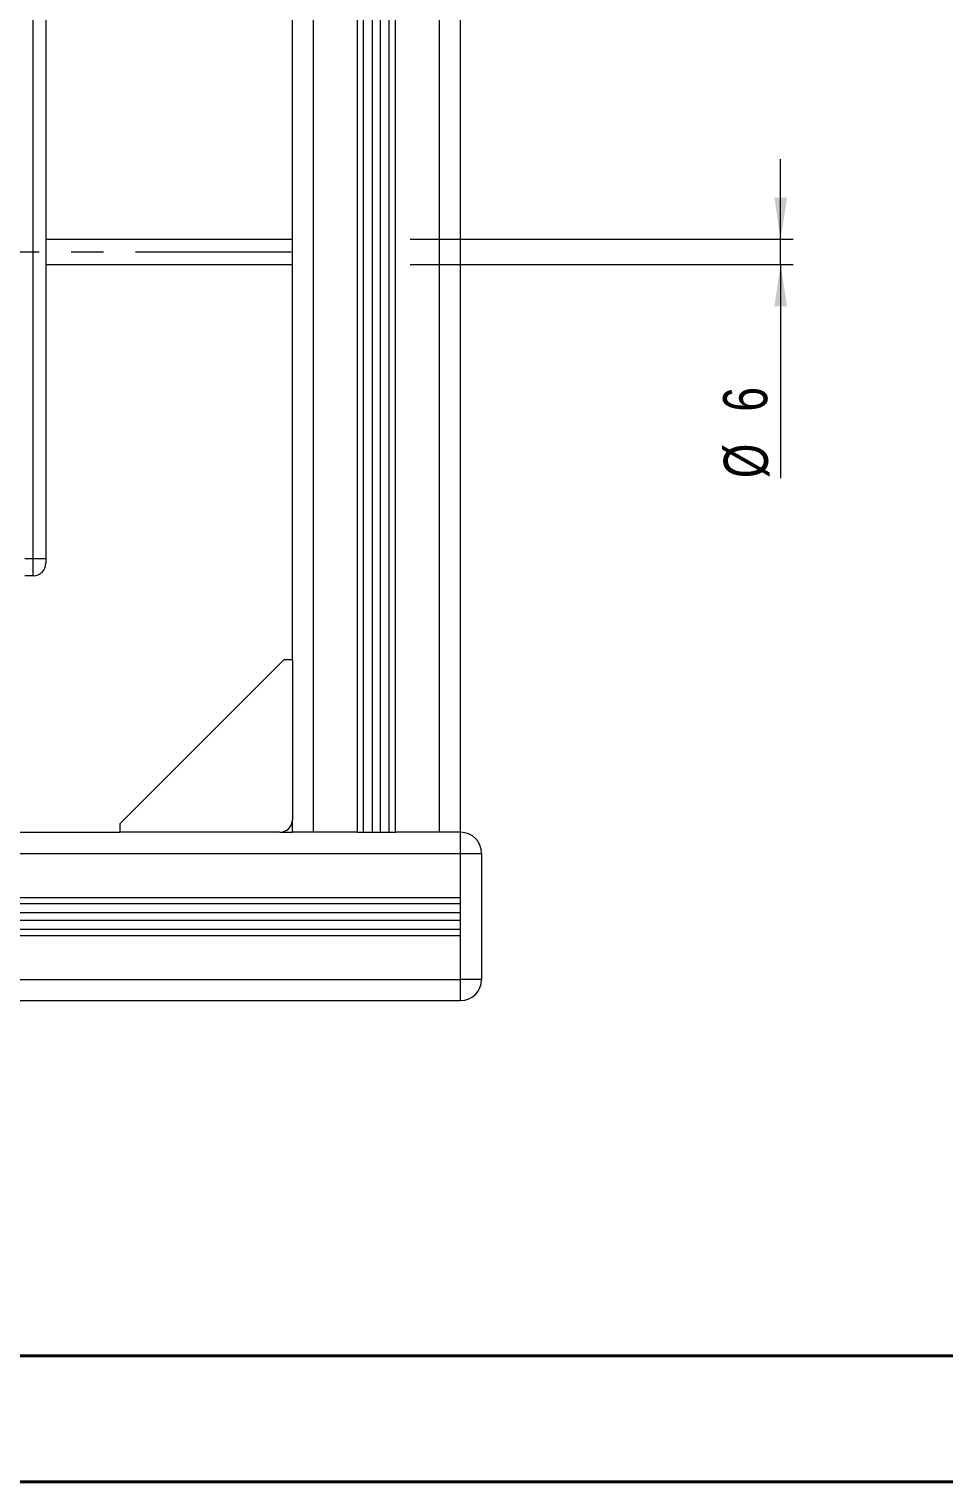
# Model space of a CAD drawing. Header units: millimetres. Extents: x 0 to 594, y 0 to 420.
# Drawn here: x 248.3 to 320.8, y 0.2 to 115.4 of the extents above; entities that cross this region are included whole.
import ezdxf

# ---------------------------------------------------------------- set-up
doc = ezdxf.new("R2010")
doc.units = ezdxf.units.MM
doc.linetypes.add('CENTERX2', pattern=[20.32, 12.7, -2.54, 2.54, -2.54])
doc.styles.add('SLDTEXTSTYLE0', font='TXT', dxfattribs={"width": 0.75})
doc.dimstyles.new('SLDDIMSTYLE0', dxfattribs={"dimtxt": 3.5, "dimasz": 3.302, "dimexe": 0, "dimexo": 0.0625, "dimgap": 0.875, "dimtad": 1, "dimlfac": 3, "dimrnd": 1e-09, "dimzin": 12, "dimdsep": 46, "dimtxsty": 'SLDTEXTSTYLE0', "dimsah": 1, "dimcen": 0.09, "dimadec": 0, "dimazin": 3, "dimtfac": 1, "dimtmove": 0, "dimatfit": 0, "dimfxl": 0, "dimfrac": 2, "dimtolj": 1, "dimtzin": 12, "dimarcsym": 0})

# ---------------------------------------------------------------- blocks, each defined once
blk = doc.blocks.new('*D19')
at = {"color": 7, "linetype": 'Continuous', "lineweight": 0}
for p, q in [((307.83, 98.71), (307.83, 105.06)), ((278.46, 98.71), (308.83, 98.71)), ((307.83, 96.71), (307.83, 98.71)), ((278.46, 96.71), (308.83, 96.71)), ((307.83, 96.71), (307.83, 79.78))]:
    blk.add_line(p, q, dxfattribs=at)
for points in [[(307.83, 98.71), (308.34, 102.01), (307.33, 102.01)], [(307.83, 96.71), (307.33, 93.4), (308.34, 93.4)]]:
    blk.add_solid(points, dxfattribs=at)
at = {"color": 7, "linetype": 'Continuous', "lineweight": 0, "char_height": 3.5, "attachment_point": 1, "rotation": 90, "style": 'SLDTEXTSTYLE0'}
for s, insert in [('6', (303.27, 85.05, -40.61)), ('%%c', (303.32, 79.78, -40.61))]:
    blk.add_mtext(s, dxfattribs=dict(at, insert=insert))

msp = doc.modelspace()

# ---------------------------------------------------------------- linework, layer by layer
at = {"color": 7, "linetype": 'Continuous', "lineweight": 15}
for p, q in [((270.7932, 51.706), (270.7932, 210.3727)), ((274.2933, 51.706), (274.2933, 210.3727)), ((277.2933, 51.706), (277.2933, 210.3727)), ((280.7932, 51.706), (280.7932, 210.3727)), ((248.5891, 73.3727), (248.5891, 188.706)), ((249.5891, 188.706), (249.5891, 73.3727)), ((274.7765, 51.706), (274.7765, 127.9402)), ((276.81, 51.706), (276.81, 127.9402)), ((275.4836, 51.706), (275.4836, 127.7733)), ((276.1029, 51.706), (276.1029, 127.7733)), ((269.1266, 65.3727), (269.1266, 125.2272)), ((282.4599, 51.706), (282.4599, 124.3227)), ((269.1266, 98.706), (249.5891, 98.706)), ((249.5891, 96.706), (269.1266, 96.706)), ((248.5891, 73.3727), (247.9224, 73.3727)), ((248.5891, 72.0393), (248.5891, 73.3727)), ((249.5891, 73.3727), (248.5891, 73.3727)), ((249.5891, 73.3727), (249.5891, 73.0393)), ((248.5891, 72.0393), (247.9224, 72.0393)), ((268.4599, 65.3727), (255.4599, 52.3727)), ((269.1266, 65.3727), (268.4599, 65.3727)), ((269.1266, 65.3727), (269.1266, 52.706)), ((255.4599, 52.3727), (255.4599, 51.706)), ((269.1266, 51.706), (269.1266, 52.706)), ((187.4599, 51.706), (255.4599, 51.706)), ((268.1266, 51.706), (255.4599, 51.706)), ((268.1266, 51.706), (269.1266, 51.706)), ((270.7932, 51.706), (269.1266, 51.706)), ((274.2933, 51.706), (270.7932, 51.706)), ((274.2933, 51.706), (277.2933, 51.706)), ((280.7932, 51.706), (277.2933, 51.706)), ((282.4599, 51.706), (280.7932, 51.706)), ((282.4599, 50.0393), (282.4599, 51.706)), ((282.4599, 46.5393), (282.4599, 50.0393)), ((282.4599, 50.0393), (284.1266, 50.0393)), ((282.4599, 40.0393), (282.4599, 50.0393)), ((284.1266, 50.0393), (284.1266, 40.0393)), ((202.7933, 46.5393), (282.4599, 46.5393)), ((202.7933, 43.5393), (282.4599, 43.5393)), ((282.4599, 40.0393), (282.4599, 43.5393)), ((282.4599, 38.3727), (282.4599, 40.0393)), ((284.1266, 40.0393), (282.4599, 40.0393)), ((189.1766, 38.3727), (282.4599, 38.3727))]:
    msp.add_line(p, q, dxfattribs=at)
at = {"color": 7, "linetype": 'CENTERX2', "lineweight": 0}
msp.add_line((94.1266, 97.706), (269.0257, 97.706), dxfattribs=at)
at = {"color": 66, "linetype": 'Continuous', "lineweight": 15}
for p, q in [((202.7933, 50.0393), (282.4599, 50.0393)), ((202.7933, 46.0561), (282.4599, 46.0561)), ((202.7933, 45.349), (282.4599, 45.349)), ((202.7933, 44.7297), (282.4599, 44.7297)), ((202.7933, 44.0226), (282.4599, 44.0226)), ((202.7933, 40.0393), (282.4599, 40.0393))]:
    msp.add_line(p, q, dxfattribs=at)
at = {"color": 7, "linetype": 'Continuous', "lineweight": 40}
for p, q in [((25.0788, 10.2148), (584.0788, 10.2148)), ((0.0788, 0.2148), (594.0788, 0.2148))]:
    msp.add_line(p, q, dxfattribs=at)
at = {"color": 7, "linetype": 'Continuous', "lineweight": 15}
for centre, radius, start, end in [((248.5891, 73.0393), 1, 270, 0), ((268.1266, 52.706), 1, 270, 0), ((282.4599, 50.0393), 1.6667, 0, 90), ((282.4599, 40.0393), 1.6667, 270, 0)]:
    msp.add_arc(centre, radius, start, end, dxfattribs=at)

# ---------------------------------------------------------------- dimensions: what is measured, and where the dimension line sits
at = {"color": 7, "linetype": 'Continuous', "lineweight": 0}
dim = msp.add_linear_dim(base=(307.8333, 98.706), p1=(277.4599, 96.706), p2=(277.4599, 98.706), angle=90, text='%%c<>', dimstyle='SLDDIMSTYLE0', dxfattribs=at)
dim.commit()
dim.dimension.update_dxf_attribs({"geometry": '*D19', "text_midpoint": (307.8333, 85.1307), "dimtype": 160})

doc.saveas('drawing.dxf')
